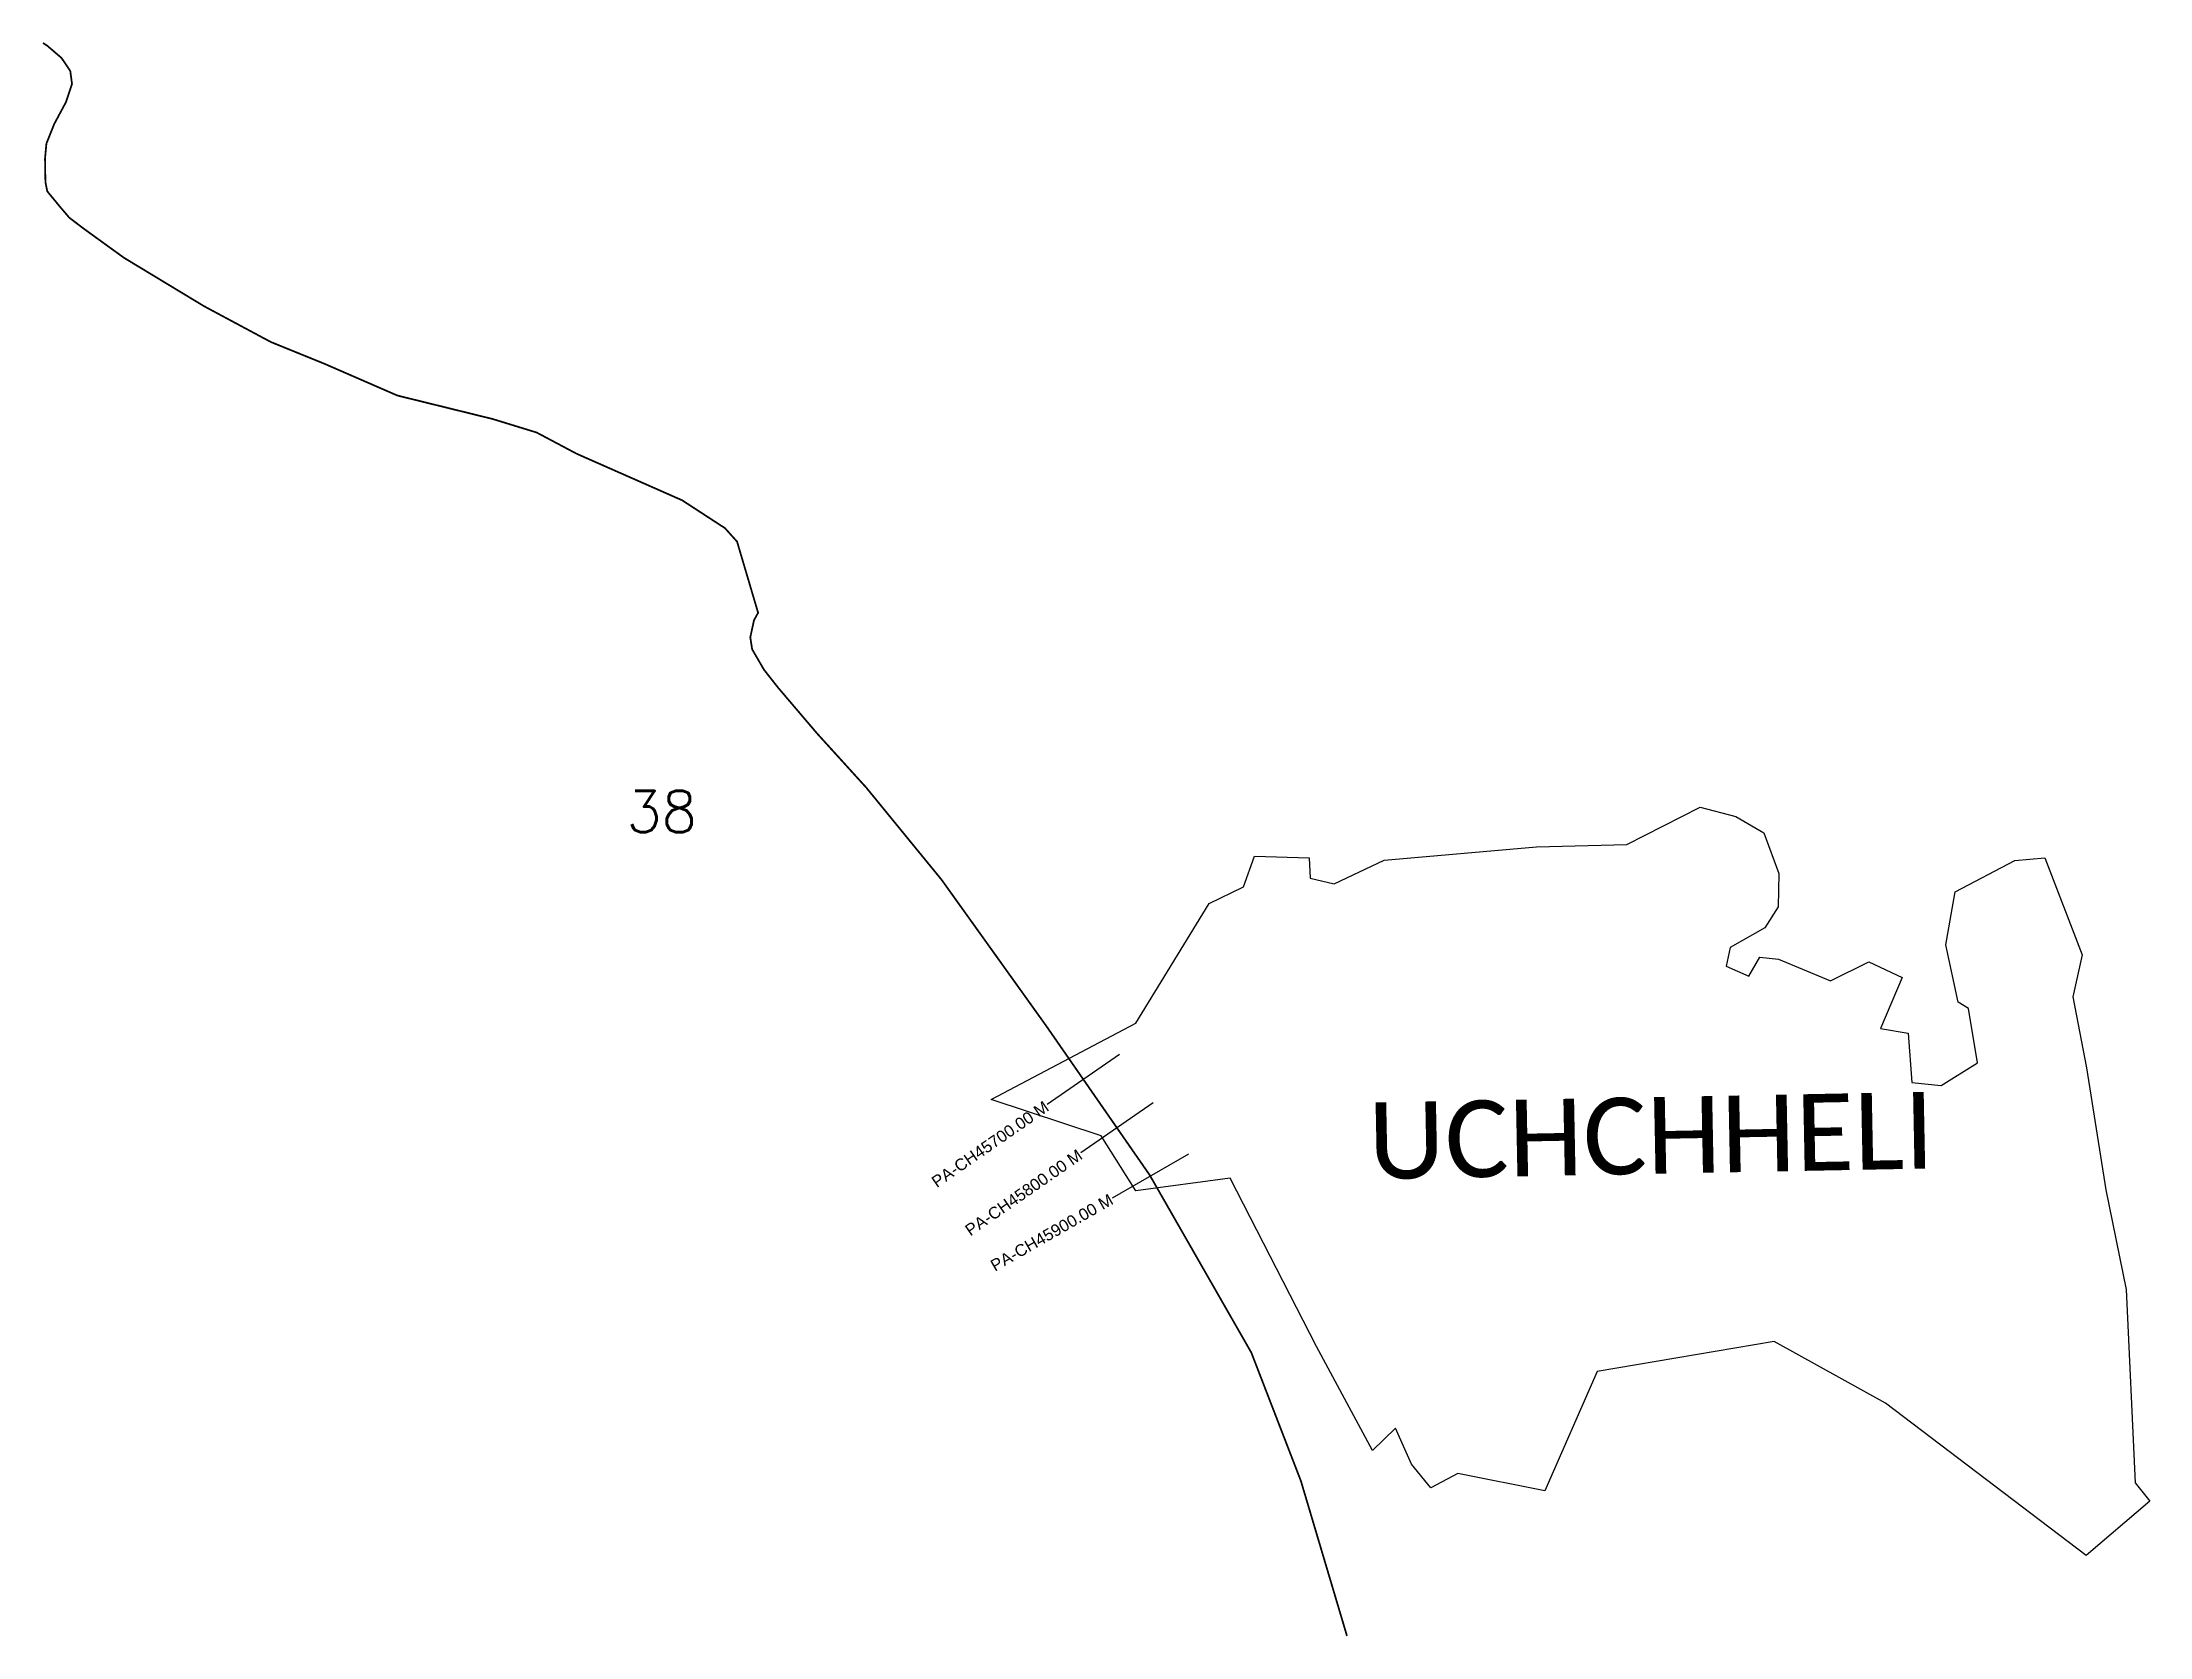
# Model space of a CAD drawing. Header units: metres. Extents: x 255289 to 258877, y 2191078 to 2193793.
import ezdxf
from ezdxf.enums import TextEntityAlignment as Align

# ---------------------------------------------------------------- set-up
doc = ezdxf.new("R2010")
doc.units = ezdxf.units.M
for name, color, linetype in [('CS', 134, 'Continuous'), ('CSMark', 6, 'Continuous'), ('NATURALLY PROTECTED', 3, 'Continuous'), ('village', 3, 'Continuous'), ('VILLAGE NAME', 250, 'Continuous')]:
    doc.layers.add(name, color=color, linetype=linetype)
doc.styles.add('DynamicDimensions', font='arial.ttf')
doc.styles.get("Standard").update_dxf_attribs({"font": 'simplex.shx'})

msp = doc.modelspace()

# ---------------------------------------------------------------- linework, layer by layer
at = {"color": 6, "flags": 128}
msp.add_lwpolyline([(257352.7, 2192406.9), (257445.9, 2192404.4)], dxfattribs=at)
at = {"layer": 'CS'}
for p, q in [((257123.4, 2192069.6), (257000.1, 2191984.1)), ((257180.4, 2191987.4), (257057.1, 2191901.9)), ((257240.6, 2191899.7), (257110.5, 2191825.1))]:
    msp.add_line(p, q, dxfattribs=at)
at = {"layer": 'NATURALLY PROTECTED', "const_width": 3, "flags": 128}
msp.add_lwpolyline([(255290.8, 2193791.7), (255297.7, 2193787.3), (255322.3, 2193766.2), (255337.2, 2193744.1), (255340.2, 2193721.9), (255330, 2193691.3), (255310, 2193654), (255296.6, 2193620.6), (255294.2, 2193594.7), (255294.9, 2193554.9), (255298.1, 2193539.1), (255299.2, 2193537.8), (255318.4, 2193514.4), (255335.5, 2193494.3), (255359.1, 2193476.3), (255428.6, 2193426), (255565, 2193343.5), (255678.6, 2193282.6), (255769.9, 2193245.5), (255893.9, 2193191.5), (256056.5, 2193151.4), (256131, 2193128.5), (256199, 2193092.4), (256378.7, 2193013.1), (256451.7, 2192965.6), (256472.2, 2192942.7), (256508, 2192821.6), (256508, 2192821.6), (256508, 2192821.6), (256508, 2192821.6), (256508, 2192821.6), (256508, 2192821.6), (256501, 2192808.7), (256494.7, 2192779.8), (256497.9, 2192759.3), (256518.1, 2192724.5), (256542, 2192694.1), (256608.4, 2192616.1), (256692, 2192524), (256820.3, 2192367), (256998.9, 2192117.5), (257174.6, 2191864.1), (257347.5, 2191562), (257431.9, 2191343.5), (257510.4, 2191079.4)], dxfattribs=at)
at = {"layer": 'village', "color": 6}
for points in [[(257445.9, 2192404.4, 0), (257447.6, 2192369.5, 0), (257488.6, 2192359.9, 0), (257573.8, 2192400.5, 0), (257832.9, 2192423.2, 0), (257986.5, 2192427, 0), (258111.6, 2192490.6, 0), (258172.5, 2192474.9, 0), (258220.1, 2192447.1, 0), (258245.7, 2192377.9, 0), (258244.3, 2192320.8, 0), (258221.7, 2192285.1, 0), (258162.7, 2192251.4, 0), (258155.6, 2192219.6, 0), (258194.6, 2192203.1, 0), (258213, 2192235.1, 0), (258244.7, 2192231.6, 0), (258333.6, 2192194.8, 0), (258398.8, 2192227, 0), (258455.3, 2192200.5, 0), (258418.4, 2192114, 0), (258465.4, 2192105.5, 0), (258471.7, 2192022, 0), (258522, 2192016.7, 0), (258583.6, 2192055.1, 0), (258568.3, 2192147.8, 0), (258550.5, 2192158.3, 0), (258529.5, 2192256, 0), (258545.7, 2192346.7, 0), (258647, 2192399.6, 0), (258698.4, 2192404.6, 0), (258761.6, 2192238.9, 0), (258745.7, 2192167.4, 0), (258769.1, 2192046.7, 0), (258802.1, 2191839.2, 0), (258836.5, 2191669.1, 0), (258852, 2191340.1, 0), (258877, 2191308.9, 0)], [(258877, 2191308.9, 0), (258768.7, 2191216.4, 0), (258427.3, 2191475.6, 0), (258237.5, 2191580.8, 0), (257936.2, 2191529.7, 0), (257847, 2191326.8, 0), (257698.9, 2191356.2, 0), (257653.3, 2191331.5, 0), (257620.4, 2191372.2, 0), (257593.1, 2191433.1, 0), (257553.6, 2191395.4, 0), (257458.6, 2191572.4, 0), (257311.3, 2191858.7, 0), (257150.8, 2191837.4, 0), (257091.9, 2191931, 0), (256904.7, 2191993, 0), (257150.9, 2192123, 0), (257275.8, 2192326.7, 0), (257334.3, 2192355, 0), (257352.7, 2192406.9, 0)]]:
    msp.add_polyline3d(points, dxfattribs=at)

# ---------------------------------------------------------------- texts
at = {"insert": (256283.9, 2192518.2), "char_height": 70, "attachment_point": 1}
msp.add_mtext_dynamic_manual_height_columns('38', width=95.172, gutter_width=1, heights=[0], dxfattribs=at)
at = {"layer": 'CSMark', "style": 'DynamicDimensions'}
for s, rotation, p in [('PA-CH45700.00 M', 34.7394, (256999.3, 2191983.5)), ('PA-CH45800.00 M', 34.7394, (257056.3, 2191901.3)), ('PA-CH45900.00 M', 29.7947, (257109.6, 2191824.6))]:
    msp.add_text(s, height=20, rotation=rotation, dxfattribs=at).set_placement(p, align=Align.MIDDLE_RIGHT)
at = {"layer": 'VILLAGE NAME', "insert": (257545.2, 2191987.5), "char_height": 130.494, "attachment_point": 1, "rotation": 1.1028}
msp.add_mtext_dynamic_manual_height_columns('{\\fCalibri|b0|i0|c0|p34;UCHCHHELI}', width=872.29, gutter_width=652.5, heights=[0], dxfattribs=at)

doc.saveas('drawing.dxf')
